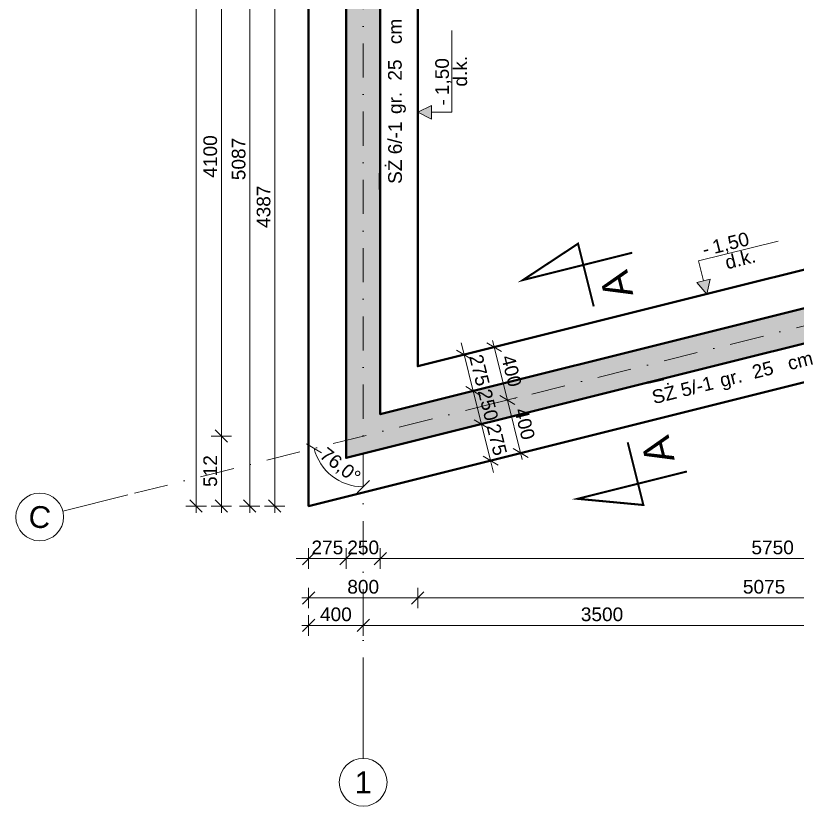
# Model space of a CAD drawing. Header units: millimetres. Extents: x -21220 to 1756793, y -806857 to 86733.
# Drawn here: x 38792 to 44517, y 7612 to 13405 of the extents above; entities that cross this region are included whole.
import ezdxf
from ezdxf.enums import TextEntityAlignment as Align

# ---------------------------------------------------------------- set-up
doc = ezdxf.new("R2010")
doc.units = ezdxf.units.MM
doc.header["$LTSCALE"] = 10
doc.linetypes.add('DASHDOT', pattern=[1, 0.5, -0.25, 0, -0.25])
doc.layers.get('Defpoints').update_dxf_attribs({"color": 2, "lineweight": 50})
for name, color, linetype, lineweight in [('G-Bloki', 221, 'Continuous', 5), ('G-Cienka', 4, 'Continuous', 9), ('G-Elementy konstrukcyjne', 1, 'Continuous', 40), ('G-Kreskowanie', 9, 'Continuous', 5), ('G-Opisy', 2, 'Continuous', 18), ('G-Osie', 6, 'DASHDOT', 9), ('G-Wymiary', 4, 'Continuous', 9)]:
    doc.layers.add(name, color=color, linetype=linetype, lineweight=lineweight)
doc.styles.add('Arial-GG', font='arial.ttf')
doc.dimstyles.new('W-1 do 50-GG mm', dxfattribs={"dimscale": 50, "dimtxt": 2, "dimasz": 1.8, "dimexe": 1.5, "dimexo": 0, "dimgap": 0.6, "dimtad": 1, "dimdec": 1, "dimrnd": 1, "dimtxsty": 'Arial-GG', "dimblk": 'OBLIQUE', "dimcen": 0, "dimdle": 1, "dimclrd": 4, "dimclre": 4, "dimclrt": 7, "dimadec": 1, "dimazin": 0, "dimtfac": 1, "dimtdec": 1, "dimtix": 1, "dimtmove": 0, "dimatfit": 2, "dimfxl": 1.5, "dimfxlon": 1, "dimlwd": -1, "dimlwe": -1, "dimarcsym": 0})

# ---------------------------------------------------------------- blocks, each defined once
blk = doc.blocks.new('*U152')
at = {"layer": 'G-Cienka', "ltscale": 0.8}
blk.add_lwpolyline([(490.2, 0), (0, 0)], dxfattribs=at)
blk.add_circle((665.2, 0), 175, dxfattribs=at)
at = {"layer": 'G-Opisy', "ltscale": 0.8, "style": 'Arial-GG'}
blk.add_attdef('OS', text='', height=160, rotation=90, dxfattribs=at).set_placement((665.2, 0), align=Align.MIDDLE_CENTER)
blk = doc.blocks.new('*U153')
at = {"layer": 'G-Cienka', "ltscale": 0.8}
blk.add_lwpolyline([(-475.6, -118.9), (0, 0)], dxfattribs=at)
blk.add_circle((-645.4, -161.3), 175, dxfattribs=at)
at = {"layer": 'G-Opisy', "ltscale": 0.8, "style": 'Arial-GG'}
blk.add_attdef('OS', text='', height=160, rotation=353.37653, dxfattribs=at).set_placement((-645.4, -161.3), align=Align.MIDDLE_CENTER)
blk = doc.blocks.new('*U160')
at = {"layer": 'G-Opisy'}
blk.add_hatch(color=256, dxfattribs=at).paths.add_polyline_path([(-72.8, 84.9), (0, 0), (24.3, 109.1), (-24.3, 97)])
for p, q in [((-60.6, 242.5), (521.5, 388.1)), ((-72.8, 84.9), (24.3, 109.1)), ((-97, -24.3), (97, 24.3))]:
    blk.add_line(p, q, dxfattribs=at)
at = {"layer": 'G-Opisy', "ltscale": 0.04}
for points in [[(-24.3, 97), (-48.5, 194), (-60.6, 242.5)], [(-72.8, 84.9), (0, 0), (24.3, 109.1)]]:
    blk.add_lwpolyline(points, dxfattribs=at)
at = {"layer": 'G-Opisy', "ltscale": 2, "style": 'Arial-GG'}
for tag, p in [('RZEDNA', (43, 342.4)), ('ZNAK', (-31.4, 323.8))]:
    blk.add_attdef(tag, text='', height=100, rotation=14.03624, dxfattribs=at).set_placement(p, align=Align.MIDDLE_LEFT)
blk.add_attdef('POLOZENIE', text='', height=100, rotation=14.03624, dxfattribs=at).set_placement((245.2, 256), align=Align.MIDDLE_CENTER)
blk = doc.blocks.new('*U159')
at = {"layer": 'G-Opisy'}
blk.add_hatch(color=256, dxfattribs=at).paths.add_polyline_path([(100, -50), (0, 0), (100, 50), (100, 0)])
for p, q in [((250, 0), (250, 600)), ((0, -100), (0, 100)), ((100, -50), (100, 50))]:
    blk.add_line(p, q, dxfattribs=at)
at = {"layer": 'G-Opisy', "ltscale": 0.04}
for points in [[(100, -50), (0, 0), (100, 50)], [(100, 0), (200, 0), (250, 0)]]:
    blk.add_lwpolyline(points, dxfattribs=at)
at = {"layer": 'G-Opisy', "ltscale": 2, "style": 'Arial-GG'}
for tag, p in [('RZEDNA', (178.2, 124.7)), ('ZNAK', (178.2, 48.1))]:
    blk.add_attdef(tag, text='', height=100, rotation=90, dxfattribs=at).set_placement(p, align=Align.MIDDLE_LEFT)
blk.add_attdef('POLOZENIE', text='', height=100, rotation=90, dxfattribs=at).set_placement((311.1, 300), align=Align.MIDDLE_CENTER)
blk = doc.blocks.new('*U165')
at = {"ltscale": 2}
blk.add_point((0, 0), dxfattribs=at)
at = {"layer": 'Defpoints'}
blk.add_lwpolyline([(0, 380.1), (0, 259.7)], dxfattribs=at)
at = {"layer": 'G-Opisy', "insert": (-123, -521.8), "char_height": 100, "width": 2920.171, "attachment_point": 5, "rotation": 270, "style": 'Arial-GG'}
blk.add_mtext('gr.         cm', dxfattribs=at)
at = {"layer": 'G-Opisy', "ltscale": 2, "style": 'Arial-GG'}
blk.add_attdef('NAZWA', text='', height=100, rotation=270, dxfattribs=at).set_placement((-158.3, -118.4), align=Align.RIGHT)
blk.add_attdef('GR', text='', height=100, rotation=270, dxfattribs=at).set_placement((-157, -494.8), align=Align.CENTER)
blk = doc.blocks.new('_Oblique')
at = {"color": 0, "linetype": 'ByBlock', "lineweight": -2}
blk.add_line((-0.5, -0.5), (0.5, 0.5), dxfattribs=at)
blk = doc.blocks.new('*D389')
at = {"layer": 'Defpoints', "color": 0, "ltscale": 0.8}
for p in [(41212.4, 10164), (40937.4, 9811.8), (41212.4, 9426.7)]:
    blk.add_point(p, dxfattribs=at)
at = {"layer": 'G-Wymiary', "color": 4, "ltscale": 2}
for p, q in [((40937.4, 9501.7), (40937.4, 9351.7)), ((41212.4, 9501.7), (41212.4, 9351.7)), ((40937.4, 9426.7), (40847.4, 9426.7)), ((40937.4, 9426.7), (41212.4, 9426.7)), ((41212.4, 9426.7), (41302.4, 9426.7))]:
    blk.add_line(p, q, dxfattribs=at)
at = {"layer": 'G-Wymiary', "color": 4, "ltscale": 0.8, "xscale": 90, "yscale": 90, "zscale": 90}
blk.add_blockref('_Oblique', (40937.4, 9426.7), dxfattribs=at)
at = {"layer": 'G-Wymiary', "color": 4, "ltscale": 0.8, "xscale": 90, "yscale": 90, "zscale": 90, "rotation": 180}
blk.add_blockref('_Oblique', (41212.4, 9426.7), dxfattribs=at)
at = {"layer": 'G-Wymiary', "color": 7, "ltscale": 0.8, "insert": (41074.9, 9507.7), "char_height": 100, "attachment_point": 5, "style": 'Arial-GG'}
blk.add_mtext('275', dxfattribs=at)
blk = doc.blocks.new('*D390')
at = {"layer": 'Defpoints', "color": 0, "ltscale": 0.8}
for p in [(41462.4, 10484.2), (41212.4, 10164), (41462.4, 9426.7)]:
    blk.add_point(p, dxfattribs=at)
at = {"layer": 'G-Wymiary', "color": 4, "ltscale": 2}
for p, q in [((41212.4, 9501.7), (41212.4, 9351.7)), ((41462.4, 9501.7), (41462.4, 9351.7)), ((41212.4, 9426.7), (41122.4, 9426.7)), ((41212.4, 9426.7), (41462.4, 9426.7)), ((41462.4, 9426.7), (41552.4, 9426.7))]:
    blk.add_line(p, q, dxfattribs=at)
at = {"layer": 'G-Wymiary', "color": 4, "ltscale": 0.8, "xscale": 90, "yscale": 90, "zscale": 90}
blk.add_blockref('_Oblique', (41212.4, 9426.7), dxfattribs=at)
at = {"layer": 'G-Wymiary', "color": 4, "ltscale": 0.8, "xscale": 90, "yscale": 90, "zscale": 90, "rotation": 180}
blk.add_blockref('_Oblique', (41462.4, 9426.7), dxfattribs=at)
at = {"layer": 'G-Wymiary', "color": 7, "ltscale": 0.8, "insert": (41337.4, 9507.7), "char_height": 100, "attachment_point": 5, "style": 'Arial-GG'}
blk.add_mtext('250', dxfattribs=at)
blk = doc.blocks.new('*D391')
at = {"layer": 'Defpoints', "color": 0, "ltscale": 0.8}
for p in [(47212.4, 11921.7), (41462.4, 10484.2), (47212.4, 9426.7)]:
    blk.add_point(p, dxfattribs=at)
at = {"layer": 'G-Wymiary', "color": 4, "ltscale": 2}
for p, q in [((41462.4, 9501.7), (41462.4, 9351.7)), ((47212.4, 9501.7), (47212.4, 9351.7)), ((41412.4, 9426.7), (47262.4, 9426.7))]:
    blk.add_line(p, q, dxfattribs=at)
at = {"layer": 'G-Wymiary', "color": 4, "ltscale": 0.8, "xscale": 90, "yscale": 90, "zscale": 90, "rotation": 180}
blk.add_blockref('_Oblique', (41462.4, 9426.7), dxfattribs=at)
at = {"layer": 'G-Wymiary', "color": 4, "ltscale": 0.8, "xscale": 90, "yscale": 90, "zscale": 90}
blk.add_blockref('_Oblique', (47212.4, 9426.7), dxfattribs=at)
at = {"layer": 'G-Wymiary', "color": 7, "ltscale": 0.8, "insert": (44337.4, 9507.7), "char_height": 100, "attachment_point": 5, "style": 'Arial-GG'}
blk.add_mtext('5750', dxfattribs=at)
blk = doc.blocks.new('*D397')
at = {"layer": 'Defpoints', "color": 0, "ltscale": 0.8}
for p in [(41737.4, 10836.5), (40937.4, 9811.8), (41737.4, 9138.3)]:
    blk.add_point(p, dxfattribs=at)
at = {"layer": 'G-Wymiary', "color": 4, "ltscale": 2}
for p, q in [((40937.4, 9213.3), (40937.4, 9063.3)), ((41737.4, 9213.3), (41737.4, 9063.3)), ((40887.4, 9138.3), (41787.4, 9138.3))]:
    blk.add_line(p, q, dxfattribs=at)
at = {"layer": 'G-Wymiary', "color": 4, "ltscale": 0.8, "xscale": 90, "yscale": 90, "zscale": 90, "rotation": 180}
blk.add_blockref('_Oblique', (40937.4, 9138.3), dxfattribs=at)
at = {"layer": 'G-Wymiary', "color": 4, "ltscale": 0.8, "xscale": 90, "yscale": 90, "zscale": 90}
blk.add_blockref('_Oblique', (41737.4, 9138.3), dxfattribs=at)
at = {"layer": 'G-Wymiary', "color": 7, "ltscale": 0.8, "insert": (41337.4, 9219.3), "char_height": 100, "attachment_point": 5, "style": 'Arial-GG'}
blk.add_mtext('800', dxfattribs=at)
blk = doc.blocks.new('*D398')
at = {"layer": 'Defpoints', "color": 0, "ltscale": 0.8}
for p in [(46812.4, 12234.1), (41737.4, 10836.5), (46812.4, 9138.3)]:
    blk.add_point(p, dxfattribs=at)
at = {"layer": 'G-Wymiary', "color": 4, "ltscale": 2}
for p, q in [((41737.4, 9213.3), (41737.4, 9063.3)), ((46812.4, 9213.3), (46812.4, 9063.3)), ((41687.4, 9138.3), (46862.4, 9138.3))]:
    blk.add_line(p, q, dxfattribs=at)
at = {"layer": 'G-Wymiary', "color": 4, "ltscale": 0.8, "xscale": 90, "yscale": 90, "zscale": 90, "rotation": 180}
blk.add_blockref('_Oblique', (41737.4, 9138.3), dxfattribs=at)
at = {"layer": 'G-Wymiary', "color": 4, "ltscale": 0.8, "xscale": 90, "yscale": 90, "zscale": 90}
blk.add_blockref('_Oblique', (46812.4, 9138.3), dxfattribs=at)
at = {"layer": 'G-Wymiary', "color": 7, "ltscale": 0.8, "insert": (44274.9, 9219.3), "char_height": 100, "attachment_point": 5, "style": 'Arial-GG'}
blk.add_mtext('5075', dxfattribs=at)
blk = doc.blocks.new('*D405')
at = {"layer": 'Defpoints', "color": 0, "ltscale": 0.8}
for p in [(44837.4, 10658), (41337.4, 9783), (41337.4, 8936.3)]:
    blk.add_point(p, dxfattribs=at)
at = {"layer": 'G-Wymiary', "color": 4, "ltscale": 2}
for p, q in [((41337.4, 9011.3), (41337.4, 8861.3)), ((44837.4, 9011.3), (44837.4, 8861.3)), ((44887.4, 8936.3), (41287.4, 8936.3))]:
    blk.add_line(p, q, dxfattribs=at)
at = {"layer": 'G-Wymiary', "color": 4, "ltscale": 0.8, "xscale": 90, "yscale": 90, "zscale": 90, "rotation": 180}
blk.add_blockref('_Oblique', (41337.4, 8936.3), dxfattribs=at)
at = {"layer": 'G-Wymiary', "color": 4, "ltscale": 0.8, "xscale": 90, "yscale": 90, "zscale": 90}
blk.add_blockref('_Oblique', (44837.4, 8936.3), dxfattribs=at)
at = {"layer": 'G-Wymiary', "color": 7, "ltscale": 0.8, "insert": (43087.4, 9017.4), "char_height": 100, "attachment_point": 5, "style": 'Arial-GG'}
blk.add_mtext('3500', dxfattribs=at)
blk = doc.blocks.new('*D406')
at = {"layer": 'Defpoints', "color": 0, "ltscale": 0.8}
for p in [(40937.4, 9811.8), (41337.4, 9783), (40937.4, 8936.3)]:
    blk.add_point(p, dxfattribs=at)
at = {"layer": 'G-Wymiary', "color": 4, "ltscale": 2}
for p, q in [((40937.4, 9011.3), (40937.4, 8861.3)), ((41337.4, 9011.3), (41337.4, 8861.3)), ((41387.4, 8936.3), (40887.4, 8936.3))]:
    blk.add_line(p, q, dxfattribs=at)
at = {"layer": 'G-Wymiary', "color": 4, "ltscale": 0.8, "xscale": 90, "yscale": 90, "zscale": 90, "rotation": 180}
blk.add_blockref('_Oblique', (40937.4, 8936.3), dxfattribs=at)
at = {"layer": 'G-Wymiary', "color": 4, "ltscale": 0.8, "xscale": 90, "yscale": 90, "zscale": 90}
blk.add_blockref('_Oblique', (41337.4, 8936.3), dxfattribs=at)
at = {"layer": 'G-Wymiary', "color": 7, "ltscale": 0.8, "insert": (41137.4, 9017.4), "char_height": 100, "attachment_point": 5, "style": 'Arial-GG'}
blk.add_mtext('400', dxfattribs=at)
blk = doc.blocks.new('*D407')
at = {"layer": 'Defpoints', "color": 0, "ltscale": 0.8}
for p in [(42996.8, 10610.2), (42204.1, 10412), (43063.5, 10343.4)]:
    blk.add_point(p, dxfattribs=at)
at = {"layer": 'G-Wymiary', "color": 4, "ltscale": 2}
for p, q in [((42204.1, 10412), (42182.3, 10499.3)), ((42276.9, 10430.2), (42131.4, 10393.8)), ((42270.8, 10145.2), (42204.1, 10412)), ((42343.6, 10163.4), (42198.1, 10127)), ((42270.8, 10145.2), (42292.7, 10057.9))]:
    blk.add_line(p, q, dxfattribs=at)
at = {"layer": 'G-Wymiary', "color": 4, "ltscale": 0.8, "xscale": 90, "yscale": 90, "zscale": 90}
for p, rotation in [((42204.1, 10412), 284.0362434679029), ((42270.8, 10145.2), 104.0362434679029)]:
    blk.add_blockref('_Oblique', p, dxfattribs=dict(at, rotation=rotation))
at = {"layer": 'G-Wymiary', "color": 7, "ltscale": 0.8, "insert": (42316.1, 10298.3), "char_height": 100, "attachment_point": 5, "rotation": 284.03624, "style": 'Arial-GG'}
blk.add_mtext('275', dxfattribs=at)
blk = doc.blocks.new('*D408')
at = {"layer": 'Defpoints', "color": 0, "ltscale": 0.8}
for p in [(42762.4, 10809.2), (42143.5, 10654.5), (42996.8, 10610.2)]:
    blk.add_point(p, dxfattribs=at)
at = {"layer": 'G-Wymiary', "color": 4, "ltscale": 2}
for p, q in [((42143.5, 10654.5), (42121.7, 10741.8)), ((42216.3, 10672.7), (42070.8, 10636.3)), ((42204.1, 10412), (42143.5, 10654.5)), ((42276.9, 10430.2), (42131.4, 10393.8)), ((42204.1, 10412), (42226, 10324.7))]:
    blk.add_line(p, q, dxfattribs=at)
at = {"layer": 'G-Wymiary', "color": 4, "ltscale": 0.8, "xscale": 90, "yscale": 90, "zscale": 90}
for p, rotation in [((42143.5, 10654.5), 284.0362434728058), ((42204.1, 10412), 104.0362434728058)]:
    blk.add_blockref('_Oblique', p, dxfattribs=dict(at, rotation=rotation))
at = {"layer": 'G-Wymiary', "color": 7, "ltscale": 0.8, "insert": (42252.5, 10552.9), "char_height": 100, "attachment_point": 5, "rotation": 284.03624, "style": 'Arial-GG'}
blk.add_mtext('250', dxfattribs=at)
blk = doc.blocks.new('*D409')
at = {"layer": 'Defpoints', "color": 0, "ltscale": 0.8}
for p in [(42076.8, 10921.3), (41737.4, 10836.5), (42762.4, 10809.2)]:
    blk.add_point(p, dxfattribs=at)
at = {"layer": 'G-Wymiary', "color": 4, "ltscale": 2}
for p, q in [((42076.8, 10921.3), (42055, 11008.6)), ((42004.1, 10903.1), (42149.6, 10939.5)), ((42143.5, 10654.5), (42076.8, 10921.3)), ((42216.3, 10672.7), (42070.8, 10636.3)), ((42143.5, 10654.5), (42165.3, 10567.2))]:
    blk.add_line(p, q, dxfattribs=at)
at = {"layer": 'G-Wymiary', "color": 4, "ltscale": 0.8, "xscale": 90, "yscale": 90, "zscale": 90}
for p, rotation in [((42076.8, 10921.3), 284.0362434728054), ((42143.5, 10654.5), 104.0362434728054)]:
    blk.add_blockref('_Oblique', p, dxfattribs=dict(at, rotation=rotation))
at = {"layer": 'G-Wymiary', "color": 7, "ltscale": 0.8, "insert": (42188.8, 10807.6), "char_height": 100, "attachment_point": 5, "rotation": 284.03624, "style": 'Arial-GG'}
blk.add_mtext('275', dxfattribs=at)
blk = doc.blocks.new('*D410')
at = {"layer": 'Defpoints', "color": 0, "ltscale": 0.8}
for p in [(42483.2, 10610.6), (42394, 10588.3), (42580.2, 10222.5)]:
    blk.add_point(p, dxfattribs=at)
at = {"layer": 'G-Wymiary', "color": 4, "ltscale": 2}
for p, q in [((42466.7, 10606.5), (42321.2, 10570.1)), ((42503.1, 10151.7), (42381.8, 10636.8)), ((42563.7, 10218.4), (42418.2, 10182))]:
    blk.add_line(p, q, dxfattribs=at)
at = {"layer": 'G-Wymiary', "color": 4, "ltscale": 0.8, "xscale": 90, "yscale": 90, "zscale": 90}
for p, rotation in [((42394, 10588.3), 104.0362434679143), ((42491, 10200.2), 284.0362434679143)]:
    blk.add_blockref('_Oblique', p, dxfattribs=dict(at, rotation=rotation))
at = {"layer": 'G-Wymiary', "color": 7, "ltscale": 0.8, "insert": (42521.1, 10413.9), "char_height": 100, "attachment_point": 5, "rotation": 284.03624, "style": 'Arial-GG'}
blk.add_mtext('400', dxfattribs=at)
blk = doc.blocks.new('*D411')
at = {"layer": 'Defpoints', "color": 0, "ltscale": 0.8}
for p in [(42297, 10976.3), (41737.4, 10836.5), (42483.2, 10610.6)]:
    blk.add_point(p, dxfattribs=at)
at = {"layer": 'G-Wymiary', "color": 4, "ltscale": 2}
for p, q in [((42406.1, 10539.8), (42284.8, 11024.9)), ((42224.2, 10958.2), (42369.7, 10994.5)), ((42466.7, 10606.5), (42321.2, 10570.1))]:
    blk.add_line(p, q, dxfattribs=at)
at = {"layer": 'G-Wymiary', "color": 4, "ltscale": 0.8, "xscale": 90, "yscale": 90, "zscale": 90}
for p, rotation in [((42297, 10976.3), 104.0362434728051), ((42394, 10588.3), 284.0362434728051)]:
    blk.add_blockref('_Oblique', p, dxfattribs=dict(at, rotation=rotation))
at = {"layer": 'G-Wymiary', "color": 7, "ltscale": 0.8, "insert": (42424.1, 10802), "char_height": 100, "attachment_point": 5, "rotation": 284.03624, "style": 'Arial-GG'}
blk.add_mtext('400', dxfattribs=at)
blk = doc.blocks.new('*U199')
at = {"ltscale": 2}
blk.add_point((0, 0), dxfattribs=at)
at = {"layer": 'Defpoints'}
blk.add_lwpolyline([(0, 380.1), (0, 259.7)], dxfattribs=at)
at = {"layer": 'G-Opisy', "insert": (-129.3, -488.5), "char_height": 100, "width": 2920.171, "attachment_point": 5, "rotation": 270, "style": 'Arial-GG'}
blk.add_mtext('gr.         cm', dxfattribs=at)
at = {"layer": 'G-Opisy', "ltscale": 2, "style": 'Arial-GG'}
blk.add_attdef('NAZWA', text='', height=100, rotation=270, dxfattribs=at).set_placement((-164.6, -85.2), align=Align.RIGHT)
blk.add_attdef('GR', text='', height=100, rotation=270, dxfattribs=at).set_placement((-163.3, -461.5), align=Align.CENTER)
blk = doc.blocks.new('*D412')
at = {"layer": 'Defpoints', "color": 0, "ltscale": 0.8}
for p in [(40688.9, 14199.1), (41212.4, 14199.1), (40937.4, 9811.8)]:
    blk.add_point(p, dxfattribs=at)
at = {"layer": 'G-Wymiary', "color": 4, "ltscale": 2}
for p, q in [((40763.9, 14199.1), (40613.9, 14199.1)), ((40688.9, 9761.8), (40688.9, 14249.1)), ((40763.9, 9811.8), (40613.9, 9811.8))]:
    blk.add_line(p, q, dxfattribs=at)
at = {"layer": 'G-Wymiary', "color": 4, "ltscale": 0.8, "xscale": 90, "yscale": 90, "zscale": 90}
for p, rotation in [((40688.9, 14199.1), 90), ((40688.9, 9811.8), 270)]:
    blk.add_blockref('_Oblique', p, dxfattribs=dict(at, rotation=rotation))
at = {"layer": 'G-Wymiary', "color": 7, "ltscale": 0.8, "insert": (40607.8, 12005.5), "char_height": 100, "attachment_point": 5, "rotation": 90, "style": 'Arial-GG'}
blk.add_mtext('4387', dxfattribs=at)
blk = doc.blocks.new('*D415')
at = {"layer": 'Defpoints', "color": 0, "ltscale": 0.8}
for p in [(40505.8, 14899.1), (41074.9, 14899.1), (40937.4, 9811.8)]:
    blk.add_point(p, dxfattribs=at)
at = {"layer": 'G-Wymiary', "color": 4, "ltscale": 2}
for p, q in [((40505.8, 9761.8), (40505.8, 14949.1)), ((40580.8, 14899.1), (40430.8, 14899.1)), ((40580.8, 9811.8), (40430.8, 9811.8))]:
    blk.add_line(p, q, dxfattribs=at)
at = {"layer": 'G-Wymiary', "color": 4, "ltscale": 0.8, "xscale": 90, "yscale": 90, "zscale": 90}
for p, rotation in [((40505.8, 14899.1), 90), ((40505.8, 9811.8), 270)]:
    blk.add_blockref('_Oblique', p, dxfattribs=dict(at, rotation=rotation))
at = {"layer": 'G-Wymiary', "color": 7, "ltscale": 0.8, "insert": (40424.8, 12355.5), "char_height": 100, "attachment_point": 5, "rotation": 90, "style": 'Arial-GG'}
blk.add_mtext('5087', dxfattribs=at)
blk = doc.blocks.new('*D419')
at = {"layer": 'Defpoints', "color": 0, "ltscale": 0.8}
for p in [(40298, 10324.1), (41337.4, 10324.1), (40937.4, 9811.8)]:
    blk.add_point(p, dxfattribs=at)
at = {"layer": 'G-Wymiary', "color": 4, "ltscale": 2}
for p, q in [((40298, 9761.8), (40298, 10374.1)), ((40373, 10324.1), (40223, 10324.1)), ((40373, 9811.8), (40223, 9811.8))]:
    blk.add_line(p, q, dxfattribs=at)
at = {"layer": 'G-Wymiary', "color": 4, "ltscale": 0.8, "xscale": 90, "yscale": 90, "zscale": 90}
for p, rotation in [((40298, 10324.1), 90), ((40298, 9811.8), 270)]:
    blk.add_blockref('_Oblique', p, dxfattribs=dict(at, rotation=rotation))
at = {"layer": 'G-Wymiary', "color": 7, "ltscale": 0.8, "insert": (40217, 10068), "char_height": 100, "attachment_point": 5, "rotation": 90, "style": 'Arial-GG'}
blk.add_mtext('512', dxfattribs=at)
blk = doc.blocks.new('*D420')
at = {"layer": 'Defpoints', "color": 0, "ltscale": 0.8}
for p in [(40298, 14424.1), (41340.2, 14424.1), (41337.4, 10324.1)]:
    blk.add_point(p, dxfattribs=at)
at = {"layer": 'G-Wymiary', "color": 4, "ltscale": 2}
for p, q in [((40298, 10274.1), (40298, 14474.1)), ((40373, 14424.1), (40223, 14424.1)), ((40373, 10324.1), (40223, 10324.1))]:
    blk.add_line(p, q, dxfattribs=at)
at = {"layer": 'G-Wymiary', "color": 4, "ltscale": 0.8, "xscale": 90, "yscale": 90, "zscale": 90}
for p, rotation in [((40298, 14424.1), 90), ((40298, 10324.1), 270)]:
    blk.add_blockref('_Oblique', p, dxfattribs=dict(at, rotation=rotation))
at = {"layer": 'G-Wymiary', "color": 7, "ltscale": 0.8, "insert": (40217, 12374.1), "char_height": 100, "attachment_point": 5, "rotation": 90, "style": 'Arial-GG'}
blk.add_mtext('4100', dxfattribs=at)
blk = doc.blocks.new('*D423')
at = {"layer": 'Defpoints', "color": 0, "ltscale": 0.8}
for p in [(40937.4, 17724.1), (40113.2, 9811.8), (40937.4, 9811.8)]:
    blk.add_point(p, dxfattribs=at)
at = {"layer": 'G-Wymiary', "color": 4, "ltscale": 2}
for p, q in [((40113.2, 17774.1), (40113.2, 9761.8)), ((40188.2, 17724.1), (40038.2, 17724.1)), ((40188.2, 9811.8), (40038.2, 9811.8))]:
    blk.add_line(p, q, dxfattribs=at)
at = {"layer": 'G-Wymiary', "color": 4, "ltscale": 0.8, "xscale": 90, "yscale": 90, "zscale": 90}
for p, rotation in [((40113.2, 17724.1), 90), ((40113.2, 9811.8), 270)]:
    blk.add_blockref('_Oblique', p, dxfattribs=dict(at, rotation=rotation))
at = {"layer": 'G-Wymiary', "color": 7, "ltscale": 0.8, "insert": (40032.2, 13768), "char_height": 100, "attachment_point": 5, "rotation": 90, "style": 'Arial-GG'}
blk.add_mtext('7912', dxfattribs=at)
blk = doc.blocks.new('*D424')
at = {"layer": 'Defpoints', "color": 0, "ltscale": 0.8}
for p in [(41337.4, 19049.1), (51062.4, 12755.4), (41050.6, 10089), (39612.4, 9892.9), (41337.4, 8451.7)]:
    blk.add_point(p, dxfattribs=at)
at = {"layer": 'G-Wymiary', "color": 4, "ltscale": 2}
blk.add_arc((41337.4, 10324.1), 370.9, 194.03624, 270, dxfattribs=at)
at = {"layer": 'G-Wymiary', "color": 4, "ltscale": 0.8, "xscale": 90, "yscale": 90, "zscale": 90, "rotation": 104.0362434679265}
blk.add_blockref('_Oblique', (40977.6, 10234.2), dxfattribs=at)
at = {"layer": 'G-Wymiary', "color": 4, "ltscale": 0.8, "xscale": 90, "yscale": 90, "zscale": 90}
blk.add_blockref('_Oblique', (41337.4, 9953.3), dxfattribs=at)
at = {"layer": 'G-Wymiary', "color": 7, "ltscale": 0.8, "insert": (41164.6, 10102.8), "char_height": 100, "attachment_point": 5, "rotation": 322.01812, "style": 'Arial-GG'}
blk.add_mtext('76,0%%d', dxfattribs=at)
blk = doc.blocks.new('*D443')
at = {"layer": 'Defpoints', "color": 0, "ltscale": 0.8}
for p in [(49462.4, 14199.1), (49988.4, 14199.1), (40937.4, 9811.8)]:
    blk.add_point(p, dxfattribs=at)
at = {"layer": 'G-Wymiary', "color": 4, "ltscale": 2}
for p, q in [((49913.4, 14199.1), (50063.4, 14199.1)), ((49988.4, 9761.8), (49988.4, 14249.1)), ((49913.4, 9811.8), (50063.4, 9811.8))]:
    blk.add_line(p, q, dxfattribs=at)
at = {"layer": 'G-Wymiary', "color": 4, "ltscale": 0.8, "xscale": 90, "yscale": 90, "zscale": 90}
for p, rotation in [((49988.4, 14199.1), 90), ((49988.4, 9811.8), 270)]:
    blk.add_blockref('_Oblique', p, dxfattribs=dict(at, rotation=rotation))
at = {"layer": 'G-Wymiary', "color": 7, "ltscale": 0.8, "insert": (49907.3, 12005.5), "char_height": 100, "attachment_point": 5, "rotation": 90, "style": 'Arial-GG'}
blk.add_mtext('4387', dxfattribs=at)
blk = doc.blocks.new('*D448')
at = {"layer": 'Defpoints', "color": 0, "ltscale": 0.8}
for p in [(47737.4, 11511.8), (50268.6, 11511.8), (40937.4, 9811.8)]:
    blk.add_point(p, dxfattribs=at)
at = {"layer": 'G-Wymiary', "color": 4, "ltscale": 2}
for p, q in [((50268.6, 9761.8), (50268.6, 11561.8)), ((50193.6, 11511.8), (50343.6, 11511.8)), ((50193.6, 9811.8), (50343.6, 9811.8))]:
    blk.add_line(p, q, dxfattribs=at)
at = {"layer": 'G-Wymiary', "color": 4, "ltscale": 0.8, "xscale": 90, "yscale": 90, "zscale": 90}
for p, rotation in [((50268.6, 11511.8), 90), ((50268.6, 9811.8), 270)]:
    blk.add_blockref('_Oblique', p, dxfattribs=dict(at, rotation=rotation))
at = {"layer": 'G-Wymiary', "color": 7, "ltscale": 0.8, "insert": (50187.5, 10661.8), "char_height": 100, "attachment_point": 5, "rotation": 90, "style": 'Arial-GG'}
blk.add_mtext('1700', dxfattribs=at)
blk = doc.blocks.new('*D456')
at = {"layer": 'Defpoints', "color": 0, "ltscale": 0.8}
for p in [(47337.4, 11824.1), (41337.4, 10324.1), (50483.4, 10324.1)]:
    blk.add_point(p, dxfattribs=at)
at = {"layer": 'G-Wymiary', "color": 4, "ltscale": 2}
for p, q in [((50408.4, 11824.1), (50558.4, 11824.1)), ((50483.4, 11874.1), (50483.4, 10274.1)), ((50408.4, 10324.1), (50558.4, 10324.1))]:
    blk.add_line(p, q, dxfattribs=at)
at = {"layer": 'G-Wymiary', "color": 4, "ltscale": 0.8, "xscale": 90, "yscale": 90, "zscale": 90}
for p, rotation in [((50483.4, 11824.1), 90), ((50483.4, 10324.1), 270)]:
    blk.add_blockref('_Oblique', p, dxfattribs=dict(at, rotation=rotation))
at = {"layer": 'G-Wymiary', "color": 7, "ltscale": 0.8, "insert": (50402.3, 11074.1), "char_height": 100, "attachment_point": 5, "rotation": 90, "style": 'Arial-GG'}
blk.add_mtext('1500', dxfattribs=at)
blk = doc.blocks.new('*D457')
at = {"layer": 'Defpoints', "color": 0, "ltscale": 0.8}
for p in [(41337.4, 10324.1), (40937.4, 9811.8), (50483.4, 9811.8)]:
    blk.add_point(p, dxfattribs=at)
at = {"layer": 'G-Wymiary', "color": 4, "ltscale": 2}
for p, q in [((50483.4, 10374.1), (50483.4, 9761.8)), ((50408.4, 10324.1), (50558.4, 10324.1)), ((50408.4, 9811.8), (50558.4, 9811.8))]:
    blk.add_line(p, q, dxfattribs=at)
at = {"layer": 'G-Wymiary', "color": 4, "ltscale": 0.8, "xscale": 90, "yscale": 90, "zscale": 90}
for p, rotation in [((50483.4, 10324.1), 90), ((50483.4, 9811.8), 270)]:
    blk.add_blockref('_Oblique', p, dxfattribs=dict(at, rotation=rotation))
at = {"layer": 'G-Wymiary', "color": 7, "ltscale": 0.8, "insert": (50402.3, 10068), "char_height": 100, "attachment_point": 5, "rotation": 90, "style": 'Arial-GG'}
blk.add_mtext('512', dxfattribs=at)
blk = doc.blocks.new('*D458')
at = {"layer": 'Defpoints', "color": 0, "ltscale": 0.8}
for p in [(47337.4, 19049.1), (51062.4, 12755.4), (47753.4, 11222.9), (39612.4, 9892.9), (47337.4, 8451.7)]:
    blk.add_point(p, dxfattribs=at)
at = {"layer": 'G-Wymiary', "color": 4, "ltscale": 2}
blk.add_arc((47337.4, 11824.1), 731.1, 270, 14.03624, dxfattribs=at)
at = {"layer": 'G-Wymiary', "color": 4, "ltscale": 0.8, "xscale": 90, "yscale": 90, "zscale": 90}
for p, rotation in [((48046.7, 12001.5), 104.0362434679265), ((47337.4, 11093), 180)]:
    blk.add_blockref('_Oblique', p, dxfattribs=dict(at, rotation=rotation))
at = {"layer": 'G-Wymiary', "color": 7, "ltscale": 0.8, "insert": (47842.7, 11429.6), "char_height": 100, "attachment_point": 5, "rotation": 52.01812, "style": 'Arial-GG'}
blk.add_mtext('104,0%%d', dxfattribs=at)
blk = doc.blocks.new('*U313')
at = {"layer": 'G-Opisy', "const_width": 15}
blk.add_lwpolyline([(358.1, 89.5), (-443.1, -110.8), (39, -156), (-75.9, 303.6)], dxfattribs=at)
at = {"layer": 'G-Opisy', "style": 'Arial-GG'}
blk.add_attdef('OZNACZENIE_PRZEKROJU', text='', height=210, rotation=104.03624, dxfattribs=at).set_placement((143.4, 244, -15), align=Align.MIDDLE_CENTER)
blk = doc.blocks.new('*U314')
at = {"layer": 'G-Opisy', "const_width": 15}
blk.add_lwpolyline([(358.1, 89.5), (-443.1, -110.8), (-39, 156), (75.9, -303.6)], dxfattribs=at)
at = {"layer": 'G-Opisy', "style": 'Arial-GG'}
blk.add_attdef('OZNACZENIE_PRZEKROJU', text='', height=210, rotation=104.03624, dxfattribs=at).set_placement((241.3, -147.8, -15), align=Align.MIDDLE_CENTER)

msp = doc.modelspace()

# ---------------------------------------------------------------- hatches: boundary and pattern name
at = {"layer": 'G-Kreskowanie', "ltscale": 2}
h = msp.add_hatch(dxfattribs=at)
h.set_pattern_fill('ANSI33', color=256, scale=500, style=0)
h.set_pattern_definition([(45, (-1471401.77, 779776.89), (-88.388348, 88.388348), []), (45, (-1471313.38, 779776.89), (-88.388348, 88.388348), [62.5, -31.25])])
h.paths.add_polyline_path([(41212.37, 14199.14), (41212.37, 10164.05), (47462.37, 11726.55), (47462.37, 14199.14), (49462.37, 14199.14), (49462.37, 17449.14), (47962.37, 17449.14), (47962.37, 17199.14), (49212.37, 17199.14), (49212.37, 14449.14), (47212.37, 14449.14), (47212.37, 11921.74), (41462.37, 10484.24), (41462.37, 14199.14)])

# ---------------------------------------------------------------- linework, layer by layer
at = {"layer": 'G-Elementy konstrukcyjne', "ltscale": 2}
for points in [[(40937.37, 17724.14), (49637.37, 17724.14), (49637.37, 13924.14), (47737.37, 13924.14), (47737.37, 11511.83), (40937.37, 9811.83)], [(41737.37, 16924.14), (48937.37, 16924.14), (48937.37, 14724.14), (46937.37, 14724.14), (46937.37, 12136.45), (41737.37, 10836.45)]]:
    msp.add_lwpolyline(points, close=True, dxfattribs=at)
msp.add_lwpolyline([(41212.37, 14199.14), (41212.37, 10164.05), (47462.37, 11726.55), (47462.37, 14199.14), (49462.37, 14199.14), (49462.37, 17449.14), (47962.37, 17449.14), (47962.37, 17199.14), (49212.37, 17199.14), (49212.37, 14449.14), (47212.37, 14449.14), (47212.37, 11921.74), (41462.37, 10484.24), (41462.37, 14199.14), (41212.37, 14199.14)], dxfattribs=at)
at = {"layer": 'G-Osie', "ltscale": 50}
for p, q in [((41337.37, 8451.74), (41337.37, 19049.14)), ((51062.37, 12755.39), (39612.37, 9892.89))]:
    msp.add_line(p, q, dxfattribs=at)

# ---------------------------------------------------------------- block references
at = {"layer": 'G-Bloki', "ltscale": 2}
for name, p, rotation, values in [('*U165', (41462.37, 12512.59), 180, {'NAZWA': 'SŻ 6/-1', 'GR': '25'}), ('*U199', (43789.41, 10808.31), 104.0362434711556, {'NAZWA': 'SŻ 5/-1', 'GR': '25'}), ('*U152', (41337.37, 8451.74), 270, {'OS': '1'})]:
    msp.add_blockref(name, p, dxfattribs=dict(at, rotation=rotation)).add_auto_attribs(values)
for name, p, values in [('*U159', (41737.37, 12698.61), {'POLOZENIE': 'd.k.', 'ZNAK': '-', 'RZEDNA': '1,50'}), ('*U160', (43855.33, 11365.94), {'POLOZENIE': 'd.k.', 'ZNAK': '-', 'RZEDNA': '1,50'}), ('*U314', (42950.61, 11578.87), {'OZNACZENIE_PRZEKROJU': 'A'}), ('*U313', (43351.49, 9975.38), {'OZNACZENIE_PRZEKROJU': 'A'}), ('*U153', (39612.37, 9892.89), {'OS': 'C'})]:
    msp.add_blockref(name, p, dxfattribs=at).add_auto_attribs(values)

# ---------------------------------------------------------------- dimensions: what is measured, and where the dimension line sits
at = {"layer": 'G-Wymiary', "ltscale": 2}
for base, line1, line2, picture, middle in [((41050.62, 10088.96), ((41337.37, 8451.74), (41337.37, 19049.14)), ((51062.37, 12755.39), (39612.37, 9892.89)), '*D424', (41164.59, 10102.85)), ((47753.38, 11222.88), ((51062.37, 12755.39), (39612.37, 9892.89)), ((47337.37, 19049.14), (47337.37, 8451.74)), '*D458', (47842.65, 11429.63))]:
    dim = msp.add_angular_dim_2l(base=base, line1=line1, line2=line2, dimstyle='W-1 do 50-GG mm', dxfattribs=at)
    dim.commit()
    dim.dimension.update_dxf_attribs({"geometry": picture, "text_midpoint": middle})
for base, p1, p2, picture, middle in [((40113.25, 9811.83), (40937.37, 17724.14), (40937.37, 9811.83), '*D423', (40032.19, 13767.99)), ((40505.84, 14899.14), (40937.37, 9811.83), (41074.87, 14899.14), '*D415', (40424.78, 12355.49)), ((40688.9, 14199.14), (40937.37, 9811.83), (41212.37, 14199.14), '*D412', (40607.8, 12005.49)), ((49988.37, 14199.14), (40937.37, 9811.83), (49462.37, 14199.14), '*D443', (49907.27, 12005.49)), ((50268.6, 11511.83), (40937.37, 9811.83), (47737.37, 11511.83), '*D448', (50187.54, 10661.83)), ((40298.01, 10324.14), (40937.37, 9811.83), (41337.37, 10324.14), '*D419', (40216.95, 10067.99))]:
    dim = msp.add_linear_dim(base=base, p1=p1, p2=p2, angle=90, dimstyle='W-1 do 50-GG mm', dxfattribs=at)
    dim.commit()
    dim.dimension.update_dxf_attribs({"geometry": picture, "text_midpoint": middle})
for base, p1, p2, angle, picture, middle in [((40298.01, 14424.14), (41337.37, 10324.14), (41340.16, 14424.14), 90, '*D420', (40216.95, 12374.14)), ((50483.38, 10324.14), (47337.37, 11824.14), (41337.37, 10324.14), 90, '*D456', (50402.32, 11074.14)), ((42296.95, 10976.35), (42483.18, 10610.6), (41737.37, 10836.45), 284.036243, '*D411', (42424.09, 10801.98)), ((42076.81, 10921.31), (42762.37, 10809.24), (41737.37, 10836.45), 284.036243, '*D409', (42188.8, 10807.58)), ((42143.51, 10654.53), (42996.8, 10610.15), (42762.37, 10809.24), 284.036243, '*D408', (42252.47, 10552.92)), ((50483.38, 9811.83), (41337.37, 10324.14), (40937.37, 9811.83), 90, '*D457', (50402.32, 10067.99))]:
    dim = msp.add_linear_dim(base=base, p1=p1, p2=p2, angle=angle, dimstyle='W-1 do 50-GG mm', override={"dimtmove": 1}, dxfattribs=at)
    dim.commit()
    dim.dimension.update_dxf_attribs({"geometry": picture, "text_midpoint": middle})
for base, p1, p2, picture, middle in [((46812.37, 9138.29), (41737.37, 10836.45), (46812.37, 12234.05), '*D398', (44274.87, 9219.35)), ((47212.37, 9426.67), (41462.37, 10484.24), (47212.37, 11921.74), '*D391', (44337.37, 9507.73)), ((41337.37, 8936.35), (44837.37, 10657.99), (41337.37, 9782.99), '*D405', (43087.37, 9017.44)), ((41462.37, 9426.67), (41212.37, 10164.05), (41462.37, 10484.24), '*D390', (41337.37, 9507.73)), ((40937.37, 8936.35), (41337.37, 9782.99), (40937.37, 9811.83), '*D406', (41137.37, 9017.41))]:
    dim = msp.add_linear_dim(base=base, p1=p1, p2=p2, dimstyle='W-1 do 50-GG mm', override={"dimtmove": 1}, dxfattribs=at)
    dim.commit()
    dim.dimension.update_dxf_attribs({"geometry": picture, "text_midpoint": middle})
for base, p2, picture, middle in [((41737.37, 9138.29), (41737.37, 10836.45), '*D397', (41337.37, 9219.35)), ((41212.37, 9426.67), (41212.37, 10164.05), '*D389', (41074.87, 9507.73))]:
    dim = msp.add_linear_dim(base=base, p1=(40937.37, 9811.83), p2=p2, dimstyle='W-1 do 50-GG mm', dxfattribs=at)
    dim.commit()
    dim.dimension.update_dxf_attribs({"geometry": picture, "text_midpoint": middle})
for p1, p2, distance, picture, middle in [((43063.49, 10343.36), (42996.8, 10610.15), 817.05, '*D407', (42316.13, 10298.25)), ((42580.2, 10222.54), (42483.18, 10610.6), 91.96, '*D410', (42521.11, 10413.92))]:
    dim = msp.add_aligned_dim(p1=p1, p2=p2, distance=distance, dimstyle='W-1 do 50-GG mm', dxfattribs=at)
    dim.commit()
    dim.dimension.update_dxf_attribs({"geometry": picture, "text_midpoint": middle})

doc.saveas('drawing.dxf')
